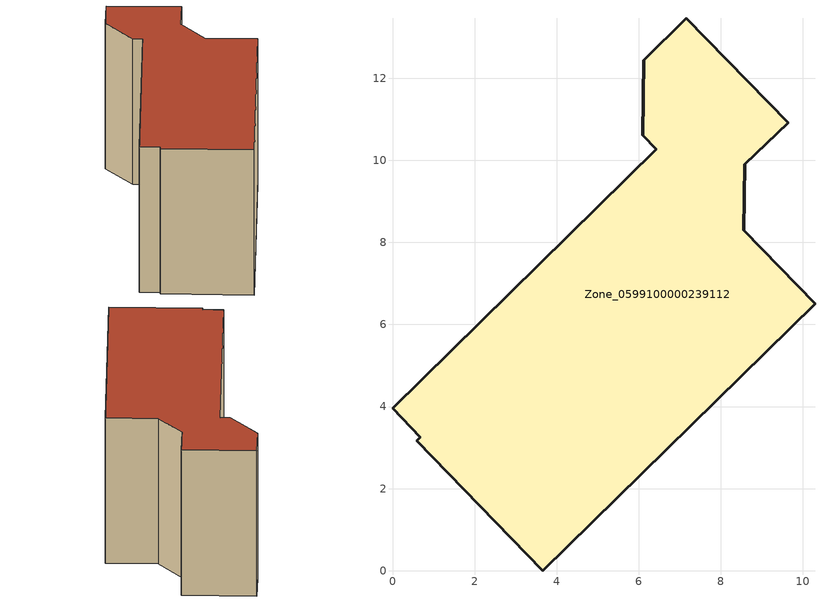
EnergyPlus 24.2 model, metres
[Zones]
Zone_0599100000239112
 floor ground (C_G): 6.43,10.27 6.1,10.61 6.12,12.44 7.16,13.46 9.64,10.92 8.59,9.9 8.56,8.29 10.3,6.51 3.67,0 0.59,3.16 0.68,3.25 0,3.95 z0
 wall outside (C_F): 8.56,8.29 8.59,9.9 9.64,10.92 7.16,13.46 6.12,12.44 6.1,10.61 6.43,10.27 0,3.95 0.68,3.25 0.59,3.16 3.67,0 10.3,6.51 8.56,8.29 z0:8.23
 roof outside (C_R): 7.16,13.46 6.12,12.44 6.1,10.61 6.43,10.27 0,3.95 0.68,3.25 0.59,3.16 3.67,0 10.3,6.51 8.56,8.29 8.59,9.9 9.64,10.92 z8.23
[BUILDING]
Pand.0599100000239112: North Axis=0; Terrain=City; Loads Convergence Tolerance Value=0.04; Temperature Convergence Tolerance Value=0.4; Solar Distribution=FullExterior; Maximum Number of Warmup Days=25; Minimum Number of Warmup Days=1
[Site:Location]
Rotterdam.The.Hague.AP_ZH_NLD Design_Conditions: Latitude=51.96; Longitude=4.45; Time Zone=1; Elevation=-4.5
[SITE:GROUNDTEMPERATURE:BUILDINGSURFACE]
18, 18, 18, 18, 18, 18, 18, 18, 18, 18, 18, 18
[MATERIAL] Thermal Absorptance=0.9; Solar Absorptance=0.7; Visible Absorptance=0.7
Name | Roughness | Thickness | Conductivity | Density | Specific Heat
G.TI.1975-1991 | MediumSmooth | 0.15 | 0.288461 | 540 | 1210
F.TI.1975-1991 | Rough | 0.3 | 0.230769 | 1920 | 840
R.TI.1975-1991 | MediumRough | 0.2 | 0.153846 | 1500 | 1000
[CONSTRUCTION]
C_G: G.TI.1975-1991
C_F: F.TI.1975-1991
C_R: R.TI.1975-1991
[ZONE]
Zone_0599100000239112: Type=1; Multiplier=1; Ceiling Height=Autocalculate; Volume=Autocalculate; Floor Area=autocalculate; Part of Total Floor Area=Yes
[ZONEINFILTRATION:DESIGNFLOWRATE]
Infil_Zone_0599100000239112: Zone or ZoneList or Space or SpaceList=Zone_0599100000239112; Schedule=AlwaysOn; Design Flow Rate Calculation Method=Flow/Area; Flow Rate per Floor Area=0.003; Constant Term Coefficient=1; Temperature Term Coefficient=0; Velocity Term Coefficient=0; Velocity Squared Term Coefficient=0
[HVACTEMPLATE:ZONE:IDEALLOADSAIRSYSTEM]
Zone_0599100000239112: Maximum Heating Supply Air Temperature=50; Minimum Cooling Supply Air Temperature=13; Maximum Heating Supply Air Humidity Ratio=0.0156; Minimum Cooling Supply Air Humidity Ratio=0.0077; Heating Limit=NoLimit; Cooling Limit=NoLimit; Dehumidification Control Type=ConstantSensibleHeatRatio; Cooling Sensible Heat Ratio=0.7; Dehumidification Setpoint=60; Humidification Control Type=None; Humidification Setpoint=30; Outdoor Air Method=None; Outdoor Air Flow Rate per Person=0.00944; Outdoor Air Flow Rate per Zone Floor Area=0; Outdoor Air Flow Rate per Zone=0; Demand Controlled Ventilation Type=None; Outdoor Air Economizer Type=NoEconomizer; Heat Recovery Type=None; Sensible Heat Recovery Effectiveness=0.7; Latent Heat Recovery Effectiveness=0.65
[ZONECONTROL:THERMOSTAT]
ThermostatControl_Zone_0599100000239112: Zone or ZoneList=Zone_0599100000239112; Control Type Schedule=DualSetpointControlType; Control 1=Thermostat_Zone_0599100000239112; Temperature Difference Between Cutout And Setpoint=0
[THERMOSTATSETPOINT:DUALSETPOINT]
Thermostat_Zone_0599100000239112: Heating Setpoint Temperature Schedule=HeatingSetpoint_Zone_0599100000239112; Cooling Setpoint Temperature Schedule=CoolingSetpoint_Zone_0599100000239112
[SCHEDULE:COMPACT]
HeatingSetpoint_Zone_0599100000239112: Through: 12/31, For: AllDays, Until: 24:00, 21
CoolingSetpoint_Zone_0599100000239112: Through: 12/31, For: AllDays, Until: 24:00, 24
DualSetpointControlType: Through: 12/31, For: AllDays, Until: 24:00, 4
AlwaysOn: Through: 12/31, For: AllDays, Until: 24:00, 1
